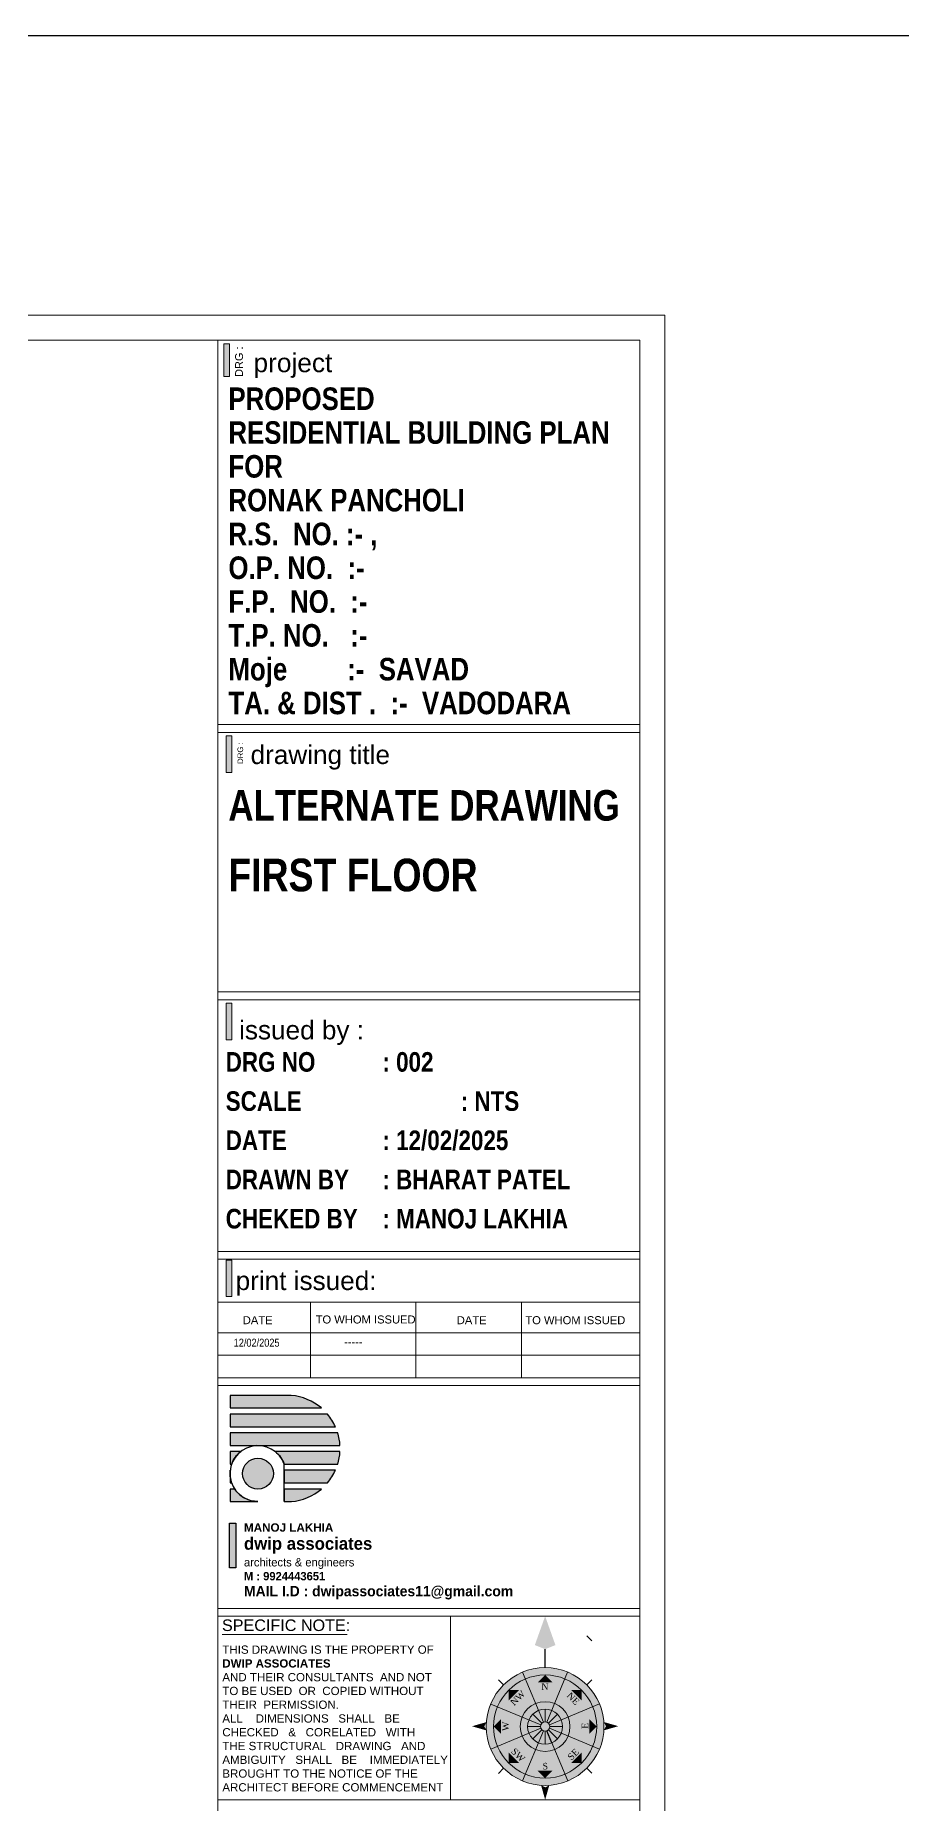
# Model space of a CAD drawing. Header units: millimetres. Extents: x 56222 to 120458, y -162468 to -121287.
# Drawn here: x 119126.6 to 119371.1, y -161264.6 to -160765.7 of the extents above; entities that cross this region are included whole.
import ezdxf
from ezdxf.enums import TextEntityAlignment as Align

# ---------------------------------------------------------------- set-up
doc = ezdxf.new("R2010")
doc.units = ezdxf.units.MM
doc.header["$MEASUREMENT"] = 0
for name, color, linetype, lineweight in [('plot boundary', 26, 'Continuous', 30), ('STAIRCASE', 45, 'Continuous', 25), ('X_SHEET', 7, 'Continuous', 9)]:
    doc.layers.add(name, color=color, linetype=linetype, lineweight=lineweight)
doc.styles.add("AR_0'-0", font='arial.ttf')
doc.styles.add('AR_6', font='arial.ttf', dxfattribs={"height": 6})
doc.styles.add("Cn_BT_0'-0", font='swissc.ttf')
doc.styles.add('DUTCH801', font='dutcheb.ttf', dxfattribs={"height": 6.5})
doc.styles.add('KATHA', font='swissc.ttf')
doc.styles.get("Standard").update_dxf_attribs({"font": 'arial.ttf', "height": 6})

# ---------------------------------------------------------------- blocks, each defined once
blk = doc.blocks.new('NORTH')
h = blk.add_hatch(color=9)
h.set_gradient(color1=(201, 201, 201), color2=(237, 237, 237), one_color=1, tint=0.93, name='SPHERICAL')
edge = h.paths.add_edge_path()
edge.add_arc((329168.36, -156620.06), 24.14, 0, 360)
at = {"layer": 'X_SHEET'}
for color, points in [(224, [(329168.39, -156574.83), (329168.37, -156588.36), (329164.15, -156586.66)]), (230, [(329172.6, -156586.67), (329168.37, -156588.36), (329168.39, -156574.83)]), (47, [(329165.31, -156601.96), (329168.36, -156598.92), (329171.4, -156601.97)]), (47, [(329153.43, -156609.39), (329153.44, -156605.09), (329157.74, -156605.09)]), (47, [(329179.03, -156605.13), (329183.33, -156605.13), (329183.33, -156609.44)]), (224, [(329143.42, -156619.93), (329144.27, -156618.24), (329138.35, -156619.94)]), (230, [(329144.27, -156621.62), (329143.42, -156619.93), (329138.35, -156619.94)]), (47, [(329147.22, -156620.03), (329150.27, -156616.99), (329150.26, -156623.08)]), (47, [(329186.45, -156623.1), (329186.46, -156617.01), (329189.5, -156620.06)]), (230, [(329192.45, -156621.62), (329193.3, -156619.93), (329198.37, -156619.94)]), (224, [(329193.3, -156619.93), (329192.46, -156618.24), (329198.37, -156619.94)]), (47, [(329153.39, -156634.98), (329153.4, -156630.68), (329157.7, -156634.99)]), (47, [(329178.98, -156635.02), (329183.29, -156630.72), (329183.29, -156635.03)]), (47, [(329171.38, -156638.16), (329165.29, -156638.15), (329168.33, -156641.2)]), (230, [(329166.68, -156644.13), (329168.37, -156644.98), (329168.36, -156650.06)]), (224, [(329168.37, -156644.98), (329170.06, -156644.14), (329168.36, -156650.06)])]:
    blk.add_hatch(color=color, dxfattribs=at).paths.add_polyline_path(points)
at = {"color": 254, "lineweight": 5}
for p, q in [((329185.43, -156582.85), (329187.55, -156584.97)), ((329167.03, -156618.73), (329163.29, -156614.98)), ((329168.36, -156618.18), (329168.36, -156612.88)), ((329169.69, -156618.73), (329173.44, -156614.98)), ((329166.49, -156620.06), (329161.19, -156620.06)), ((329167.03, -156621.39), (329163.29, -156625.13)), ((329168.36, -156621.93), (329168.36, -156627.23)), ((329169.69, -156621.39), (329173.44, -156625.13)), ((329170.24, -156620.06), (329175.54, -156620.06))]:
    blk.add_line(p, q, dxfattribs=at)
at = {"color": 250, "lineweight": 9}
for p, q in [((329151.3, -156602.99), (329149.18, -156600.87)), ((329167.64, -156618.32), (329159.12, -156597.75)), ((329169.08, -156618.32), (329177.6, -156597.75)), ((329185.43, -156602.99), (329187.55, -156600.87)), ((329146.06, -156610.82), (329166.63, -156619.34)), ((329170.1, -156619.34), (329190.67, -156610.82)), ((329146.06, -156629.3), (329166.63, -156620.78)), ((329159.12, -156642.36), (329167.64, -156621.79)), ((329177.6, -156642.36), (329169.08, -156621.79)), ((329170.1, -156620.78), (329190.67, -156629.3)), ((329151.3, -156637.13), (329149.18, -156639.25)), ((329185.43, -156637.13), (329187.55, -156639.25))]:
    blk.add_line(p, q, dxfattribs=at)
at = {"color": 1}
blk.add_line((329171.11, -156626.69), (329169.08, -156621.79), dxfattribs=at)
at = {"lineweight": 9}
for radius in [24.14, 21.14, 10.18, 7.18, 1.88]:
    blk.add_circle((329168.36, -156620.06), radius, dxfattribs=at)
at = {"layer": 'X_SHEET', "color": 29, "linetype": 'Continuous', "lineweight": 25}
blk.add_line((329168.36, -156595.92), (329168.37, -156588.36), dxfattribs=at)
at = {"layer": 'X_SHEET', "color": 26, "linetype": 'ByBlock', "lineweight": -2, "style": 'DUTCH801'}
for s, rotation, p in [('NW', 44.9141, (329156.19, -156607.39)), ('N', 359.9141, (329168.3, -156602.36)), ('SE', 44.9141, (329178.93, -156630.51)), ('S', 359.9141, (329168.41, -156634.95))]:
    blk.add_text(s, height=2.7, rotation=rotation, dxfattribs=at).set_placement(p, align=Align.TOP_CENTER)
for s, rotation, p in [('NE', 314.9141, (329178.93, -156609.55)), ('W', 89.9141, (329153.45, -156619.96)), ('E', 89.9141, (329186.06, -156619.76)), ('SW', 314.9141, (329156.33, -156632.65))]:
    blk.add_text(s, height=2.7, rotation=rotation, dxfattribs=at).set_placement(p, align=Align.CENTER)
blk = doc.blocks.new('logo')
at = {"layer": 'STAIRCASE', "linetype": 'Continuous', "ltscale": 15}
h = blk.add_hatch(color=0, dxfattribs=at)
edge = h.paths.add_edge_path()
edge.add_line((52190.2, -8438.8), (52131.5, -8438.8))
edge.add_line((52131.5, -8438.8), (52131.5, -8450.8))
edge.add_line((52131.5, -8450.8), (52219.1, -8450.8))
edge.add_arc((52186.1, -8489.7), 51, 49.5898, 85.3906)
edge = h.paths.add_edge_path()
edge.add_line((52225, -8456.8), (52131.5, -8456.8))
edge.add_line((52131.5, -8456.8), (52131.5, -8468.8))
edge.add_line((52131.5, -8468.8), (52232.6, -8468.8))
edge.add_arc((52186.1, -8489.7), 51, 24.196, 40.1809)
edge = h.paths.add_edge_path()
edge.add_line((52234.8, -8474.7), (52131.5, -8474.7))
edge.add_line((52131.5, -8474.7), (52131.5, -8486.7))
edge.add_line((52131.5, -8486.7), (52237, -8486.7))
edge.add_arc((52186.1, -8489.7), 51, 3.3421, 17.076)
edge = h.paths.add_edge_path()
edge.add_line((52237, -8492.6), (52174.8, -8492.6))
edge.add_arc((52158.3, -8513.7), 26.8, 19.8001, 51.8901, ccw=False)
edge.add_line((52183.5, -8504.6), (52234.8, -8504.6))
edge.add_arc((52186.1, -8489.7), 51, 342.9464, 356.6794)
edge = h.paths.add_edge_path()
edge.add_line((52232.6, -8510.5), (52183.5, -8510.5))
edge.add_line((52183.5, -8510.5), (52183.5, -8522.5))
edge.add_line((52183.5, -8522.5), (52225.1, -8522.5))
edge.add_arc((52186.1, -8489.7), 51, 319.8472, 335.8275)
edge = h.paths.add_edge_path()
edge.add_line((52219.2, -8528.5), (52183.5, -8528.5))
edge.add_line((52183.5, -8528.5), (52183.5, -8540.5))
edge.add_line((52183.5, -8540.5), (52190.4, -8540.5))
edge.add_arc((52186.1, -8489.7), 51, 274.8693, 310.4434)
edge = h.paths.add_edge_path()
edge.add_line((52136, -8528.5), (52131.5, -8528.5))
edge.add_line((52131.5, -8528.5), (52131.5, -8540.5))
edge.add_line((52131.5, -8540.5), (52158.3, -8540.5))
edge.add_arc((52158.3, -8513.7), 26.8, 213.4982, 270, ccw=False)
edge = h.paths.add_edge_path()
edge.add_line((52131.5, -8513.7), (52131.5, -8522.5))
edge.add_line((52131.5, -8522.5), (52133, -8522.5))
edge.add_arc((52158.3, -8513.7), 26.8, 180, 199.307, ccw=False)
edge = h.paths.add_edge_path()
edge.add_line((52131.7, -8510.5), (52131.5, -8510.5))
edge.add_line((52131.5, -8510.5), (52131.5, -8513.7))
edge.add_arc((52158.3, -8513.7), 26.8, 173.2545, 180, ccw=False)
edge = h.paths.add_edge_path()
edge.add_line((52141.8, -8492.6), (52131.5, -8492.6))
edge.add_line((52131.5, -8492.6), (52131.5, -8504.6))
edge.add_line((52131.5, -8504.6), (52133.1, -8504.6))
edge.add_arc((52158.3, -8513.7), 26.8, 128.1099, 160.1999, ccw=False)
edge = h.paths.add_edge_path()
edge.add_arc((52158.3, -8513.7), 14.8, 0, 360)
at = {"layer": 'STAIRCASE', "color": 0, "linetype": 'Continuous', "ltscale": 15}
blk.add_line((52183.5, -8540.5), (52183.5, -8504.6), dxfattribs=at)
for points in [[(52190.2, -8438.8), (52131.5, -8438.8), (52131.5, -8450.8), (52219.1, -8450.8, 0.157494)], [(52225, -8456.8), (52131.5, -8456.8), (52131.5, -8468.8), (52232.6, -8468.8, 0.06986)], [(52234.8, -8474.7), (52131.5, -8474.7), (52131.5, -8486.7), (52237, -8486.7, 0.059998)], [(52141.8, -8492.6), (52131.5, -8492.6), (52131.5, -8504.6), (52133.1, -8504.6, -0.140942)], [(52237, -8492.6), (52174.8, -8492.6, -0.140942), (52183.5, -8504.6), (52234.8, -8504.6, 0.059993)], [(52131.7, -8510.5), (52131.5, -8510.5), (52131.5, -8513.7, -0.029441)], [(52232.6, -8510.5), (52183.5, -8510.5), (52183.5, -8522.5), (52225.1, -8522.5, 0.069841)], [(52131.5, -8513.7), (52131.5, -8522.5), (52133, -8522.5, -0.084443)], [(52136, -8528.5), (52131.5, -8528.5), (52131.5, -8540.5), (52158.3, -8540.5, -0.251655)], [(52219.2, -8528.5), (52183.5, -8528.5), (52183.5, -8540.5), (52190.4, -8540.5, 0.15648)]]:
    blk.add_lwpolyline(points, format="xyb", close=True, dxfattribs=at)
blk.add_circle((52158.3, -8513.7), 14.8, dxfattribs=at)
blk.add_arc((52158.3, -8513.7), 26.8, 19.8001, 270, dxfattribs=at)

msp = doc.modelspace()

# ---------------------------------------------------------------- hatches: boundary and pattern name
at = {"layer": 'STAIRCASE', "linetype": 'Continuous', "ltscale": 15}
msp.add_hatch(color=251, dxfattribs=at).paths.add_polyline_path([(119181.41982, -161185.55415), (119183.14068, -161185.55415), (119183.14068, -161198.13939), (119181.41982, -161198.13939)])
at = {"layer": 'X_SHEET', "ltscale": 0.25}
h = msp.add_hatch(color=0, dxfattribs=at)
h.dxf.hatch_style = 1
h.paths.add_polyline_path([(119182.04768, -160963.38075), (119180.44562, -160963.38075), (119180.44562, -160973.68496), (119182.04768, -160973.68496)])
h = msp.add_hatch(color=0, dxfattribs=at)
h.dxf.hatch_style = 1
h.paths.add_polyline_path([(119182.04777, -161038.8193), (119180.44571, -161038.8193), (119180.44571, -161049.12351), (119182.04777, -161049.12351)])
h = msp.add_hatch(color=0, dxfattribs=at)
h.dxf.hatch_style = 1
h.paths.add_polyline_path([(119182.04434, -161111.29222), (119180.44228, -161111.29222), (119180.44228, -161121.59643), (119182.04434, -161121.59643)])

# ---------------------------------------------------------------- linework, layer by layer
at = {"layer": 'plot boundary', "color": 251, "ltscale": 0.25}
msp.add_lwpolyline([(119181.41982, -161185.55415), (119183.14068, -161185.55415), (119183.14068, -161198.13939), (119181.41982, -161198.13939)], close=True, dxfattribs=at)
at = {"layer": 'X_SHEET', "color": 0, "linetype": 'Continuous', "lineweight": 9}
for p, q in [((119178.09888, -161123.1149), (119297.23811, -161123.1149)), ((119204.23483, -161123.1149), (119204.23483, -161144.47978)), ((119234.0111, -161123.1149), (119234.0111, -161144.47978)), ((119263.77664, -161123.1149), (119263.77664, -161144.47978)), ((119297.23811, -161131.7692), (119178.09954, -161131.7692)), ((119297.23811, -161138.12449), (119178.10021, -161138.12449))]:
    msp.add_line(p, q, dxfattribs=at)
at = {"layer": 'X_SHEET', "linetype": 'Continuous'}
msp.add_line((119179.27862, -161216.93209), (119214.59533, -161216.93209), dxfattribs=at)
at = {"layer": 'X_SHEET', "color": 5, "lineweight": 30}
msp.add_lwpolyline([(117380.49656, -160765.72058), (120458.34748, -160765.72058), (120458.34748, -162467.85625), (117380.49656, -162467.85625)], close=True, dxfattribs=at)
at = {"layer": 'X_SHEET'}
for points in [[(119304.24149, -161379.63685), (118537.09312, -161379.63685), (118537.09312, -160844.70404), (119304.24149, -160844.70404)], [(119297.24149, -161372.63685), (118544.09312, -161372.63685), (118544.09312, -160851.70404), (119297.24149, -160851.70404)], [(119178.10089, -160960.18176), (119297.24145, -160960.18176), (119297.2415, -160851.70404), (119178.10089, -160851.70404)], [(119178.10089, -160851.70404), (119297.24145, -160851.70404), (119297.24157, -161372.63685), (119178.10101, -161372.63685)], [(119297.2415, -160962.38931), (119178.10089, -160962.38931), (119178.10089, -161035.63864), (119297.2415, -161035.63864)], [(119178.10089, -161037.8462), (119297.2415, -161037.8462), (119297.2415, -161108.8217), (119178.10089, -161108.8217)], [(119178.10089, -161144.47978), (119297.23811, -161144.47978), (119297.23811, -161111.02925), (119178.10089, -161111.02925)], [(119178.10089, -161146.68733), (119297.2415, -161146.68733), (119297.2415, -161209.55576), (119178.10089, -161209.55576)], [(119243.74185, -161263.54076), (119178.10089, -161263.54076), (119178.10089, -161211.76332), (119243.74185, -161211.76332)], [(119178.10089, -161263.54076), (119297.2415, -161263.54076), (119297.2415, -161211.76332), (119178.10089, -161211.76332)]]:
    msp.add_lwpolyline(points, close=True, dxfattribs=at)
at = {"layer": 'X_SHEET', "color": 0, "ltscale": 0.25}
for points in [[(119179.75403, -160852.76164), (119181.39002, -160852.76164), (119181.39002, -160861.97049), (119179.75403, -160861.97049)], [(119180.44562, -160963.38075), (119182.04768, -160963.38075), (119182.04768, -160973.68496), (119180.44562, -160973.68496)], [(119180.44571, -161038.8193), (119182.04777, -161038.8193), (119182.04777, -161049.12351), (119180.44571, -161049.12351)], [(119180.44228, -161111.29222), (119182.04434, -161111.29222), (119182.04434, -161121.59643), (119180.44228, -161121.59643)]]:
    msp.add_lwpolyline(points, close=True, dxfattribs=at)
msp.add_solid([(119181.39002, -160861.97049), (119179.75403, -160861.97049), (119181.39002, -160852.76164), (119179.75403, -160852.76164)], dxfattribs=at)

# ---------------------------------------------------------------- block references
at = {"xscale": 0.6882641349497078, "yscale": 0.6882641350166523, "zscale": 0.688264134997509, "rotation": 0.02728220589949871}
msp.add_blockref('NORTH', (-107335.59621, -53554.81542), dxfattribs=at)
at = {"layer": 'STAIRCASE', "color": 251, "linetype": 'Continuous', "xscale": 0.2942633925449627, "yscale": 0.2942633926140843, "zscale": 0.2942633925740976}
msp.add_blockref('logo', (103841.14459, -158666.25459), dxfattribs=at)

# ---------------------------------------------------------------- texts
at = {"layer": 'plot boundary', "color": 251, "ltscale": 0.25, "insert": (119185.47909, -161185.55415), "char_height": 3.5311607, "attachment_point": 1}
msp.add_mtext('{\\fArial|b1|i0|c0|p34;\\H0.6667x;MANOJ LAKHIA\\fBankGothic Lt BT|b1|i0|c0|p34;\\P\\fBankGothic Md BT|b1|i0|c0|p34;\\H1.5x;dwip associates\\P\\fBankGothic Lt BT|b0|i0|c0|p34;\\H0.6667x;architects & engineers\\P\\fStylus BT|b1|i0|c0|p34;\\H0.9999x;M : 9924443651\\P\\H1.25x;MAIL I.D : dwipassociates11@gmail.com}', dxfattribs=at)
at = {"layer": 'X_SHEET', "color": 0, "ltscale": 0.25, "insert": (119182.9758, -160862.0804), "char_height": 2.211991, "width": 9.483907, "attachment_point": 1, "rotation": 90, "style": "AR_0'-0"}
msp.add_mtext('DRG :', dxfattribs=at)
at = {"layer": 'X_SHEET', "color": 0, "ltscale": 0.25, "attachment_point": 1}
for s, insert, char_height, style in [('{\\fSwis721 Ex BT|b0|i0|c0|p34;project}', (119188.16095, -160855.44443), 5.308778, 'AR_6'), ('{\\fSwis721 Cn BT|b1|i0|c0|p34;FIRST FLOOR}', (119181.06444, -160998.02035), 9.2144453, 'KATHA')]:
    msp.add_mtext(s, dxfattribs=dict(at, insert=insert, char_height=char_height, style=style))
at = {"layer": 'X_SHEET', "color": 0, "linetype": 'Continuous', "attachment_point": 1, "style": "Cn_BT_0'-0"}
for s, insert, char_height, line_spacing_factor in [('{\\fSwis721 Cn BT|b1|i0|c0|p34;PROPOSED\\PRESIDENTIAL BUILDING PLAN\\PFOR\\P\\C5;RONAK PANCHOLI  \\C1; \\C29;\\P\\C0;R.S.  NO. :- , \\PO.P. NO.  :-      \\PF.P.  NO.  :-          \\PT.P. NO.   :-  \\PMoje ^I    :-  SAVAD\\PTA. & DIST .  :-  VADODARA}', (119181.09373, -160865.06405), 6.3574351, 0.9), ('\\A1;{\\fSwis721 Cn BT|b1|i0|c0|p34;DRG NO ^I: 002\\PSCALE ^I^I: NTS\\PDATE ^I^I: 12/02/2025\\P\\A0;DRAWN BY ^I: BHARAT PATEL\\PCHEKED BY ^I: MANOJ LAKHIA}', (119180.31516, -161052.59744), 5.5286672, 1.2)]:
    msp.add_mtext(s, dxfattribs=dict(at, insert=insert, char_height=char_height, line_spacing_factor=line_spacing_factor))
at = {"layer": 'X_SHEET', "color": 0, "ltscale": 0.25, "insert": (119183.65187, -160971.29665), "char_height": 1.584052, "attachment_point": 1, "rotation": 90}
msp.add_mtext('DRG :', dxfattribs=at)
at = {"layer": 'X_SHEET', "color": 0, "ltscale": 0.25, "char_height": 5.2801729, "attachment_point": 1}
for s, insert in [('{\\fSwis721 Ex BT|b0|i0|c0|p34;drawing title}', (119187.34065, -160966.03938)), ('issued by :', (119184.10059, -161043.726)), ('{\\fArial|b0|i0|c0|p34;print issued:}', (119183.12324, -161114.46001))]:
    msp.add_mtext(s, dxfattribs=dict(at, insert=insert))
at = {"layer": 'X_SHEET', "ltscale": 0.25, "insert": (119181.06447, -160978.68643), "char_height": 8.600149, "attachment_point": 1, "style": 'KATHA'}
msp.add_mtext('{\\fSwis721 Cn BT|b1|i0|c0|p34;ALTERNATE DRAWING}', dxfattribs=at)
at = {"layer": 'X_SHEET', "color": 0, "linetype": 'Continuous', "attachment_point": 1}
for s, insert, char_height in [('{\\fArial|b0|i0|c0|p34;DATE}', (119185.13583, -161127.10918), 2.2584194), ('{\\fArial|b0|i0|c0|p34;TO WHOM ISSUED}', (119205.70318, -161126.91484), 2.2584194), ('{\\fArial|b0|i0|c0|p34;DATE}', (119245.54346, -161127.10918), 2.2584194), ('{\\fArial|b0|i0|c0|p34;TO WHOM ISSUED}', (119264.89923, -161127.10918), 2.2584194), ('{\\fArial|b0|i0|c0|p34;-----}', (119213.7246, -161133.27013), 2.2584194), ('THIS DRAWING IS THE PROPERTY OF \\P{\\fArial|b1|i0|c0|p34;\\C59;DWIP ASSOCIATES\\C29; \\fArial|b0|i0|c0|p34;\\P}AND THEIR CONSULTANTS  AND NOT \\PTO BE USED  OR  COPIED WITHOUT \\PTHEIR  PERMISSION.\\PALL    DIMENSIONS   SHALL   BE   \\PCHECKED   &   CORELATED   WITH   \\PTHE STRUCTURAL   DRAWING   AND   \\PAMBIGUITY   SHALL   BE    IMMEDIATELY \\PBROUGHT TO THE NOTICE OF THE \\PARCHITECT BEFORE COMMENCEMENT', (119179.36808, -161220.03101), 2.3302966)]:
    msp.add_mtext(s, dxfattribs=dict(at, insert=insert, char_height=char_height))
at = {"layer": 'X_SHEET', "color": 0, "linetype": 'Continuous', "insert": (119182.56952, -161133.46446), "char_height": 2.258419, "attachment_point": 1, "style": 'KATHA'}
msp.add_mtext('12/02/2025', dxfattribs=at)
at = {"layer": 'X_SHEET', "linetype": 'Continuous', "insert": (119179.26303, -161212.68205), "char_height": 3.2621613, "attachment_point": 1}
msp.add_mtext('SPECIFIC NOTE:', dxfattribs=at)

doc.saveas('drawing.dxf')
